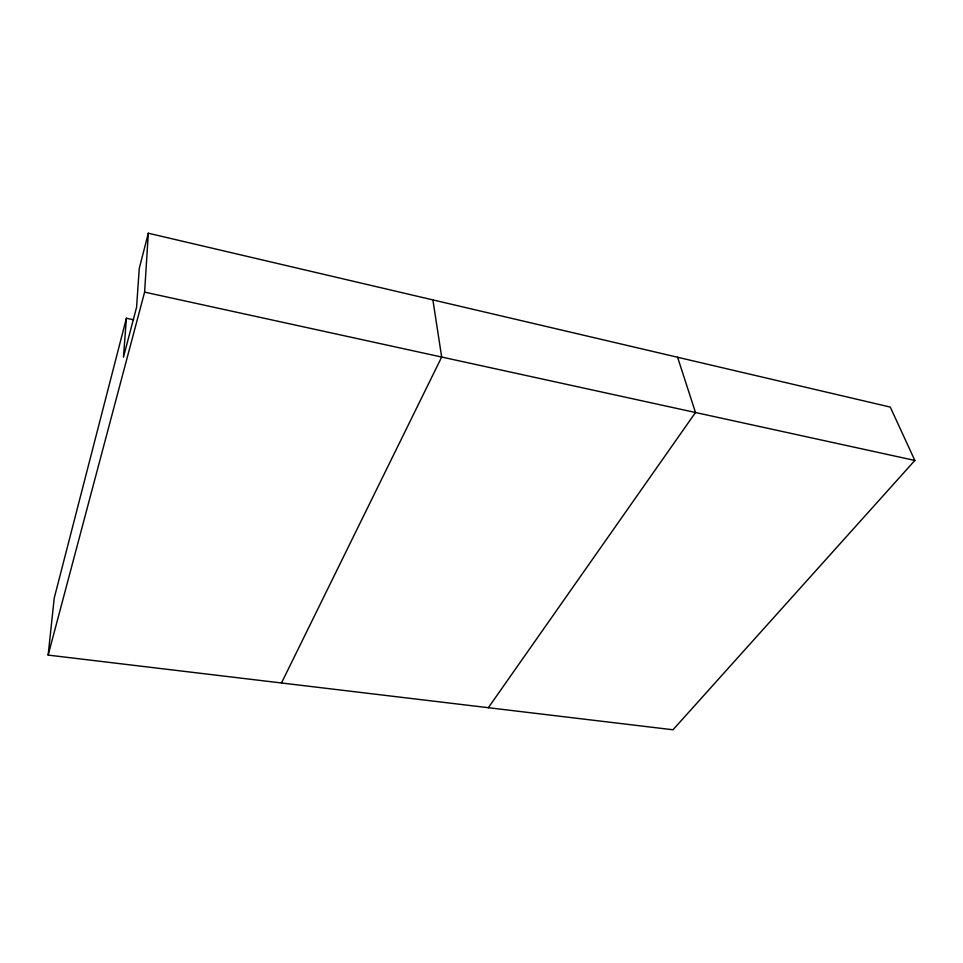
<?xml version="1.0" encoding="UTF-8"?>
<svg xmlns="http://www.w3.org/2000/svg" width="963" height="963" viewBox="0 0 963 963"><rect width="100%" height="100%" fill="white"/><g stroke="black" fill="none" stroke-linecap="round" stroke-linejoin="round"><path stroke-width="1.44" d="M48.15 655.093L144.606 292.126L148.326 233.227L890.269 407.084L914.85 460.446L673.005 729.773L48.15 655.093L54.229 598.083L126.394 318.259L133.652 319.788M126.394 318.259L123.457 357.153L136.59 307.221L139.25 268.424L148.326 233.227M281.485 682.984L441.68 357.044L432.881 299.902M488.349 707.709L695.491 412.513L677.591 357.249M144.606 292.126L914.85 460.446"/></g></svg>
